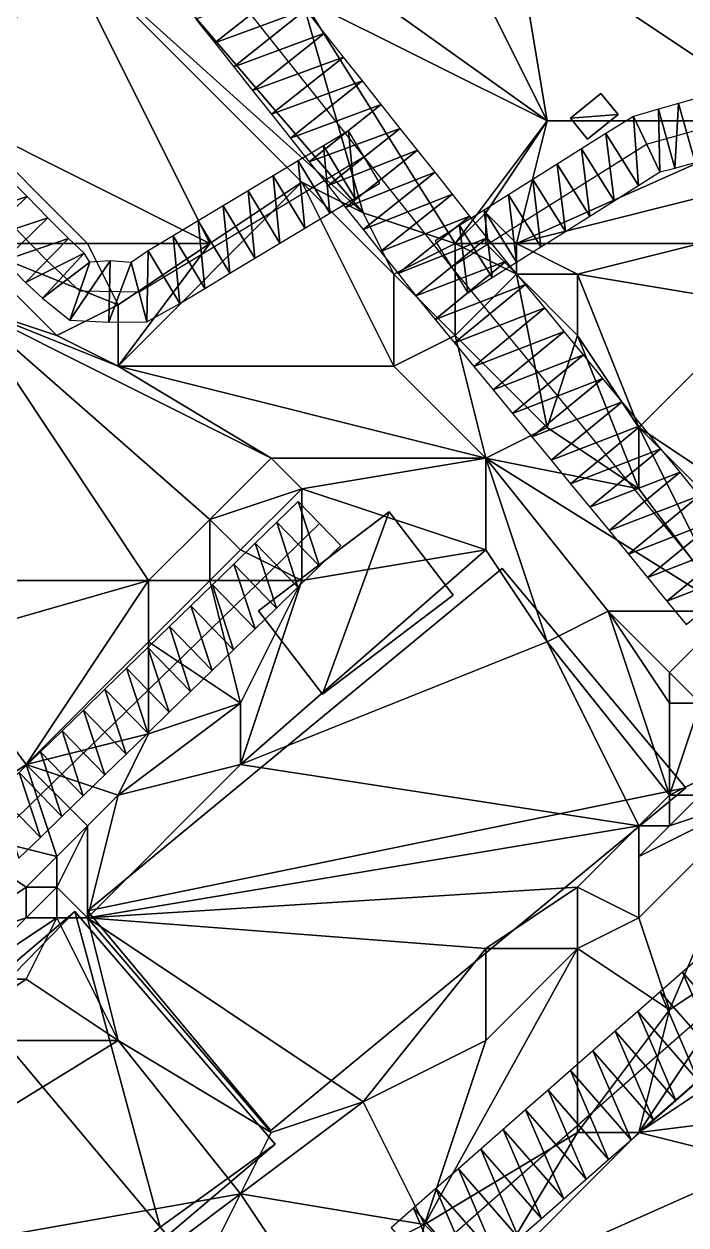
# Model space of a CAD drawing. Header units: metres. Extents: x -1103 to 901, y -902 to 905.
# Drawn here: x -240.1 to -196.9, y 412 to 490.3 of the extents above; entities that cross this region are included whole.
import ezdxf

# ---------------------------------------------------------------- set-up
doc = ezdxf.new("R2010")
doc.units = ezdxf.units.M
for name, color, linetype in [('OSM_BUILDING_FOOTPRINTS', 7, 'CONTINUOUS'), ('OSM_BUILDING_ROOFS', 1, 'CONTINUOUS'), ('OSM_BUILDING_WALLS', 8, 'CONTINUOUS'), ('OSM_ROAD_AXES', 2, 'CONTINUOUS'), ('OSM_ROAD_SURFACE', 9, 'CONTINUOUS'), ('OSM_TERRAIN', 3, 'CONTINUOUS')]:
    doc.layers.add(name, color=color, linetype=linetype)

msp = doc.modelspace()

# ---------------------------------------------------------------- linework, layer by layer
at = {"layer": 'OSM_BUILDING_FOOTPRINTS'}
for points in [[(-203.357, 482.802, 10.485), (-204.474, 484.173, 10.485), (-202.495, 485.777, 10.485), (-201.367, 484.406, 10.485), (-203.357, 482.802, 10.485)], [(-224.824, 452.036, 8), (-216.301, 458.494, 8), (-212.134, 453.053, 8), (-220.656, 446.595, 8), (-224.824, 452.036, 8)], [(-235.999, 432.461, 8.833), (-224.027, 418.14, 8.833), (-196.946, 440.479, 8.833), (-208.917, 454.801, 8.833), (-235.999, 432.461, 8.833)], [(-231.257, 411.825, 7.962), (-257.454, 389.563, 7.962), (-269.492, 403.531, 7.962), (-243.128, 425.948, 7.962), (-243.681, 426.589, 7.962), (-236.817, 432.417, 7.962), (-223.751, 417.233, 7.962), (-230.77, 411.272, 7.962), (-231.257, 411.825, 7.962)]]:
    msp.add_polyline3d(points, close=True, dxfattribs=at)
at = {"layer": 'OSM_BUILDING_ROOFS'}
for points in [[(-204.474, 484.173, 20.485), (-201.367, 484.406, 20.485), (-202.495, 485.777, 20.485)], [(-204.474, 484.173, 20.485), (-203.357, 482.802, 20.485), (-201.367, 484.406, 20.485)], [(-216.301, 458.494, 18), (-224.824, 452.036, 18), (-220.656, 446.595, 18)], [(-216.301, 458.494, 18), (-220.656, 446.595, 18), (-212.134, 453.053, 18)], [(-196.946, 440.479, 18.833), (-208.917, 454.801, 18.833), (-235.999, 432.461, 18.833)], [(-196.946, 440.479, 18.833), (-235.999, 432.461, 18.833), (-224.027, 418.14, 18.833)], [(-236.817, 432.417, 22.762), (-243.681, 426.589, 22.762), (-243.128, 425.948, 22.762)], [(-243.128, 425.948, 22.762), (-231.257, 411.825, 22.762), (-236.817, 432.417, 22.762)], [(-231.257, 411.825, 22.762), (-223.751, 417.233, 22.762), (-236.817, 432.417, 22.762)], [(-243.128, 425.948, 22.762), (-257.454, 389.563, 22.762), (-231.257, 411.825, 22.762)], [(-231.257, 411.825, 22.762), (-230.77, 411.272, 22.762), (-223.751, 417.233, 22.762)]]:
    msp.add_3dface(points, dxfattribs=at)
at = {"layer": 'OSM_BUILDING_WALLS'}
for points in [[(-202.495, 485.777, 10.485), (-204.474, 484.173, 10.485), (-204.474, 484.173, 20.485)], [(-202.495, 485.777, 10.485), (-204.474, 484.173, 20.485), (-202.495, 485.777, 20.485)], [(-201.367, 484.406, 10.485), (-202.495, 485.777, 10.485), (-202.495, 485.777, 20.485)], [(-201.367, 484.406, 10.485), (-202.495, 485.777, 20.485), (-201.367, 484.406, 20.485)], [(-203.357, 482.802, 10.485), (-201.367, 484.406, 10.485), (-201.367, 484.406, 20.485)], [(-203.357, 482.802, 10.485), (-201.367, 484.406, 20.485), (-203.357, 482.802, 20.485)], [(-204.474, 484.173, 10.485), (-203.357, 482.802, 10.485), (-203.357, 482.802, 20.485)], [(-204.474, 484.173, 10.485), (-203.357, 482.802, 20.485), (-204.474, 484.173, 20.485)], [(-216.301, 458.494, 8), (-224.824, 452.036, 8), (-224.824, 452.036, 18)], [(-216.301, 458.494, 8), (-224.824, 452.036, 18), (-216.301, 458.494, 18)], [(-212.134, 453.053, 8), (-216.301, 458.494, 8), (-216.301, 458.494, 18)], [(-212.134, 453.053, 8), (-216.301, 458.494, 18), (-212.134, 453.053, 18)], [(-208.917, 454.801, 8.833), (-235.999, 432.461, 8.833), (-235.999, 432.461, 18.833)], [(-208.917, 454.801, 8.833), (-235.999, 432.461, 18.833), (-208.917, 454.801, 18.833)], [(-196.946, 440.479, 8.833), (-208.917, 454.801, 8.833), (-208.917, 454.801, 18.833)], [(-196.946, 440.479, 8.833), (-208.917, 454.801, 18.833), (-196.946, 440.479, 18.833)], [(-220.656, 446.595, 8), (-212.134, 453.053, 8), (-212.134, 453.053, 18)], [(-220.656, 446.595, 8), (-212.134, 453.053, 18), (-220.656, 446.595, 18)], [(-224.824, 452.036, 8), (-220.656, 446.595, 8), (-220.656, 446.595, 18)], [(-224.824, 452.036, 8), (-220.656, 446.595, 18), (-224.824, 452.036, 18)], [(-224.027, 418.14, 8.833), (-196.946, 440.479, 8.833), (-196.946, 440.479, 18.833)], [(-224.027, 418.14, 8.833), (-196.946, 440.479, 18.833), (-224.027, 418.14, 18.833)], [(-236.817, 432.417, 7.962), (-243.681, 426.589, 7.962), (-243.681, 426.589, 22.762)], [(-236.817, 432.417, 7.962), (-243.681, 426.589, 22.762), (-236.817, 432.417, 22.762)], [(-223.751, 417.233, 7.962), (-236.817, 432.417, 7.962), (-236.817, 432.417, 22.762)], [(-223.751, 417.233, 7.962), (-236.817, 432.417, 22.762), (-223.751, 417.233, 22.762)], [(-235.999, 432.461, 8.833), (-224.027, 418.14, 8.833), (-224.027, 418.14, 18.833)], [(-235.999, 432.461, 8.833), (-224.027, 418.14, 18.833), (-235.999, 432.461, 18.833)], [(-230.77, 411.272, 7.962), (-223.751, 417.233, 7.962), (-223.751, 417.233, 22.762)], [(-230.77, 411.272, 7.962), (-223.751, 417.233, 22.762), (-230.77, 411.272, 22.762)]]:
    msp.add_3dface(points, dxfattribs=at)
at = {"layer": 'OSM_ROAD_AXES'}
for points in [[(338.128, 881.942, 14.359), (234.895, 793.04, 12.898), (204.718, 767.892, 16.831), (76.88, 658.585, 15.214), (-16.846, 578.441, 10.141), (-81.964, 522.77, 11.318), (-163.309, 453.629, 16.809), (-182.001, 437.737, 14.897), (-234.694, 391.565, 11.193), (-256.57, 375.209, 14.917), (-337.594, 302.816, 14.849)], [(-77.255, 318.222, 13.765), (-85.811, 327.988, 13.455), (-182.001, 437.737, 14.897), (-212.233, 474.475, 11.147), (-217.937, 481.641, 10.915), (-283.232, 563.809, 11.554), (-321.368, 609.272, 10.548), (-364.921, 661.205, 12.399), (-420.401, 724.705, 8.35), (-452.535, 763.666, 7.695)], [(-217.937, 481.641, 10.915), (-232.628, 472.827, 9.05), (-236.485, 472.893, 8.703), (-238.641, 474.884, 8.448), (-286.228, 523.631, 11.71)], [(-212.233, 474.475, 11.147), (-199.499, 482.47, 12.869), (-195.575, 483.576, 13.278), (-191.795, 484.085, 13.626), (-186.069, 479.905, 14.453), (-163.309, 453.629, 16.809)], [(-282.181, 405.676, 12.154), (-251.673, 427.794, 8.69), (-220.844, 457.731, 10.225)]]:
    msp.add_polyline3d(points, dxfattribs=at)
at = {"layer": 'OSM_ROAD_SURFACE'}
for points in [[(-222.98, 492.809, 10.68), (-228.91, 490.627, 10.592), (-227.678, 489.076, 10.625)], [(-221.748, 491.259, 10.732), (-222.98, 492.809, 10.68), (-227.678, 489.076, 10.625)], [(-221.748, 491.259, 10.732), (-227.678, 489.076, 10.625), (-226.446, 487.526, 10.659)], [(-220.516, 489.709, 10.788), (-221.748, 491.259, 10.732), (-226.446, 487.526, 10.659)], [(-220.516, 489.709, 10.788), (-226.446, 487.526, 10.659), (-225.214, 485.976, 10.692)], [(-219.284, 488.158, 10.869), (-220.516, 489.709, 10.788), (-225.214, 485.976, 10.692)], [(-219.284, 488.158, 10.869), (-225.214, 485.976, 10.692), (-223.982, 484.425, 10.725)], [(-218.052, 486.608, 10.95), (-219.284, 488.158, 10.869), (-223.982, 484.425, 10.725)], [(-218.052, 486.608, 10.95), (-223.982, 484.425, 10.725), (-222.75, 482.875, 10.759)], [(-216.82, 485.058, 11.031), (-218.052, 486.608, 10.95), (-222.75, 482.875, 10.759)], [(-216.82, 485.058, 11.031), (-222.75, 482.875, 10.759), (-221.518, 481.325, 10.792)], [(-215.589, 483.508, 11.112), (-216.82, 485.058, 11.031), (-221.518, 481.325, 10.792)], [(-197.649, 480.914, 12.96), (-197.426, 485.133, 13.237), (-198.734, 484.764, 13.117)], [(-197.649, 480.914, 12.96), (-196.341, 481.283, 13.096), (-197.426, 485.133, 13.237)], [(-196.341, 481.283, 13.096), (-195.958, 485.539, 13.371), (-197.426, 485.133, 13.237)], [(-200.028, 479.777, 12.678), (-200.353, 484.279, 12.968), (-202.155, 483.165, 12.749)], [(-198.646, 480.661, 12.858), (-198.734, 484.764, 13.117), (-200.353, 484.279, 12.968)], [(-200.028, 479.777, 12.678), (-198.646, 480.661, 12.858), (-200.353, 484.279, 12.968)], [(-198.646, 480.661, 12.858), (-197.649, 480.914, 12.96), (-198.734, 484.764, 13.117)], [(-215.589, 483.508, 11.112), (-221.518, 481.325, 10.792), (-220.285, 479.773, 10.797)], [(-214.449, 482.076, 11.188), (-215.589, 483.508, 11.112), (-220.285, 479.773, 10.797)], [(-218.966, 483.356, 10.917), (-220.598, 482.376, 10.903), (-218.54, 478.946, 10.999)], [(-218.966, 483.356, 10.917), (-218.54, 478.946, 10.999), (-216.908, 479.926, 11.013)], [(-201.619, 478.778, 12.484), (-202.155, 483.165, 12.749), (-203.746, 482.165, 12.543)], [(-201.619, 478.778, 12.484), (-200.028, 479.777, 12.678), (-202.155, 483.165, 12.749)], [(-220.598, 482.376, 10.903), (-222.231, 481.397, 10.629), (-220.173, 477.967, 10.57)], [(-220.598, 482.376, 10.903), (-220.173, 477.967, 10.57), (-218.54, 478.946, 10.999)], [(-214.449, 482.076, 11.188), (-220.285, 479.773, 10.797), (-219.144, 478.339, 10.82)], [(-213.308, 480.643, 11.263), (-214.449, 482.076, 11.188), (-219.144, 478.339, 10.82)], [(-203.211, 477.778, 12.337), (-203.746, 482.165, 12.543), (-205.338, 481.166, 12.337)], [(-203.211, 477.778, 12.337), (-201.619, 478.778, 12.484), (-203.746, 482.165, 12.543)], [(-222.231, 481.397, 10.629), (-223.863, 480.418, 10.216), (-221.805, 476.988, 10.251)], [(-222.231, 481.397, 10.629), (-221.805, 476.988, 10.251), (-220.173, 477.967, 10.57)], [(-204.803, 476.779, 12.186), (-205.338, 481.166, 12.337), (-206.93, 480.166, 12.131)], [(-204.803, 476.779, 12.186), (-203.211, 477.778, 12.337), (-205.338, 481.166, 12.337)], [(-239.929, 479.066, 8.348), (-241.289, 480.459, 8.279), (-244.151, 477.665, 8.132)], [(-223.863, 480.418, 10.216), (-225.495, 479.438, 10.008), (-223.437, 476.008, 10.033)], [(-223.863, 480.418, 10.216), (-223.437, 476.008, 10.033), (-221.805, 476.988, 10.251)], [(-213.308, 480.643, 11.263), (-219.144, 478.339, 10.82), (-218.003, 476.906, 10.928)], [(-212.168, 479.209, 11.338), (-213.308, 480.643, 11.263), (-218.003, 476.906, 10.928)], [(-206.395, 475.779, 11.919), (-206.93, 480.166, 12.131), (-208.522, 479.167, 11.936)], [(-206.395, 475.779, 11.919), (-204.803, 476.779, 12.186), (-206.93, 480.166, 12.131)], [(-239.929, 479.066, 8.348), (-244.151, 477.665, 8.132), (-242.791, 476.272, 8.195)], [(-238.569, 477.674, 8.417), (-239.929, 479.066, 8.348), (-242.791, 476.272, 8.195)], [(-225.495, 479.438, 10.008), (-227.127, 478.459, 9.801), (-225.07, 475.029, 9.815)], [(-225.495, 479.438, 10.008), (-225.07, 475.029, 9.815), (-223.437, 476.008, 10.033)], [(-212.168, 479.209, 11.338), (-218.003, 476.906, 10.928), (-216.862, 475.473, 11.037)], [(-211.027, 477.776, 11.414), (-212.168, 479.209, 11.338), (-216.862, 475.473, 11.037)], [(-207.986, 474.78, 11.454), (-208.522, 479.167, 11.936), (-210.113, 478.167, 11.652)], [(-207.986, 474.78, 11.454), (-206.395, 475.779, 11.919), (-208.522, 479.167, 11.936)], [(-227.127, 478.459, 9.801), (-228.76, 477.48, 9.593), (-226.702, 474.05, 9.597)], [(-227.127, 478.459, 9.801), (-226.702, 474.05, 9.597), (-225.07, 475.029, 9.815)], [(-209.578, 473.78, 11.252), (-210.113, 478.167, 11.652), (-211.705, 477.168, 11.282)], [(-209.578, 473.78, 11.252), (-207.986, 474.78, 11.454), (-210.113, 478.167, 11.652)], [(-238.569, 477.674, 8.417), (-242.791, 476.272, 8.195), (-241.432, 474.879, 8.341)], [(-237.241, 476.312, 8.484), (-238.569, 477.674, 8.417), (-241.432, 474.879, 8.341)], [(-228.76, 477.48, 9.593), (-230.392, 476.5, 9.323), (-228.334, 473.07, 9.38)], [(-228.76, 477.48, 9.593), (-228.334, 473.07, 9.38), (-226.702, 474.05, 9.597)], [(-211.027, 477.776, 11.414), (-216.862, 475.473, 11.037), (-215.721, 474.04, 11.093)], [(-209.902, 476.363, 11.307), (-211.027, 477.776, 11.414), (-215.721, 474.04, 11.093)], [(-211.17, 472.781, 11.252), (-211.705, 477.168, 11.282), (-213.297, 476.168, 11.141)], [(-211.17, 472.781, 11.252), (-209.578, 473.78, 11.252), (-211.705, 477.168, 11.282)], [(-230.392, 476.5, 9.323), (-232.024, 475.521, 9.087), (-229.966, 472.091, 9.163)], [(-230.392, 476.5, 9.323), (-229.966, 472.091, 9.163), (-228.334, 473.07, 9.38)], [(-209.902, 476.363, 11.307), (-215.721, 474.04, 11.093), (-214.565, 472.586, 11.162)], [(-208.657, 474.85, 11.284), (-209.902, 476.363, 11.307), (-214.565, 472.586, 11.162)], [(-237.241, 476.312, 8.484), (-241.432, 474.879, 8.341), (-240.041, 473.455, 8.416)], [(-236.206, 475.358, 8.587), (-237.241, 476.312, 8.484), (-240.041, 473.455, 8.416)], [(-236.206, 475.358, 8.587), (-240.041, 473.455, 8.416), (-238.92, 472.419, 8.482)], [(-235.838, 474.785, 8.651), (-236.206, 475.358, 8.587), (-238.92, 472.419, 8.482)], [(-234.522, 474.86, 8.786), (-235.838, 474.785, 8.651), (-237.133, 471.001, 8.598)], [(-234.522, 474.86, 8.786), (-237.133, 471.001, 8.598), (-234.591, 470.86, 8.801)], [(-233.141, 474.76, 8.97), (-234.522, 474.86, 8.786), (-234.591, 470.86, 8.801)], [(-232.024, 475.521, 9.087), (-233.141, 474.76, 8.97), (-232.114, 470.894, 8.913)], [(-232.024, 475.521, 9.087), (-232.114, 470.894, 8.913), (-229.966, 472.091, 9.163)], [(-208.657, 474.85, 11.284), (-214.565, 472.586, 11.162), (-213.29, 471.038, 11.203)], [(-207.397, 473.319, 11.325), (-208.657, 474.85, 11.284), (-213.29, 471.038, 11.203)], [(-235.838, 474.785, 8.651), (-238.92, 472.419, 8.482), (-237.133, 471.001, 8.598)], [(-233.141, 474.76, 8.97), (-234.591, 470.86, 8.801), (-232.114, 470.894, 8.913)], [(-207.397, 473.319, 11.325), (-213.29, 471.038, 11.203), (-212.03, 469.507, 11.255)], [(-206.138, 471.789, 11.45), (-207.397, 473.319, 11.325), (-212.03, 469.507, 11.255)], [(-206.138, 471.789, 11.45), (-212.03, 469.507, 11.255), (-210.771, 467.976, 11.366)], [(-204.878, 470.258, 11.575), (-206.138, 471.789, 11.45), (-210.771, 467.976, 11.366)], [(-204.878, 470.258, 11.575), (-210.771, 467.976, 11.366), (-209.511, 466.445, 11.479)], [(-203.618, 468.727, 11.747), (-204.878, 470.258, 11.575), (-209.511, 466.445, 11.479)], [(-203.618, 468.727, 11.747), (-209.511, 466.445, 11.479), (-208.251, 464.915, 11.591)], [(-202.359, 467.196, 11.881), (-203.618, 468.727, 11.747), (-208.251, 464.915, 11.591)], [(-202.359, 467.196, 11.881), (-208.251, 464.915, 11.591), (-206.992, 463.384, 11.704)], [(-201.099, 465.666, 11.996), (-202.359, 467.196, 11.881), (-206.992, 463.384, 11.704)], [(-201.099, 465.666, 11.996), (-206.992, 463.384, 11.704), (-205.732, 461.853, 11.818)], [(-199.839, 464.135, 12.172), (-201.099, 465.666, 11.996), (-205.732, 461.853, 11.818)], [(-199.839, 464.135, 12.172), (-205.732, 461.853, 11.818), (-204.472, 460.322, 11.97)], [(-198.58, 462.604, 12.366), (-199.839, 464.135, 12.172), (-204.472, 460.322, 11.97)], [(-198.58, 462.604, 12.366), (-204.472, 460.322, 11.97), (-203.213, 458.792, 12.168)], [(-197.32, 461.073, 12.59), (-198.58, 462.604, 12.366), (-203.213, 458.792, 12.168)], [(-197.32, 461.073, 12.59), (-203.213, 458.792, 12.168), (-201.953, 457.261, 12.366)], [(-196.06, 459.543, 12.817), (-197.32, 461.073, 12.59), (-201.953, 457.261, 12.366)], [(-220.852, 454.936, 10.27), (-222.237, 459.166, 10.183), (-223.639, 457.805, 10.146)], [(-220.852, 454.936, 10.27), (-219.451, 456.296, 10.379), (-222.237, 459.166, 10.183)], [(-196.06, 459.543, 12.817), (-201.953, 457.261, 12.366), (-200.693, 455.73, 12.568)], [(-194.801, 458.012, 13.045), (-196.06, 459.543, 12.817), (-200.693, 455.73, 12.568)], [(-222.253, 453.575, 10.175), (-223.639, 457.805, 10.146), (-225.04, 456.445, 10.11)], [(-222.253, 453.575, 10.175), (-220.852, 454.936, 10.27), (-223.639, 457.805, 10.146)], [(-194.801, 458.012, 13.045), (-200.693, 455.73, 12.568), (-199.434, 454.199, 12.773)], [(-193.541, 456.481, 13.272), (-194.801, 458.012, 13.045), (-199.434, 454.199, 12.773)], [(-223.655, 452.214, 10.135), (-225.04, 456.445, 10.11), (-226.441, 455.084, 10.047)], [(-223.655, 452.214, 10.135), (-222.253, 453.575, 10.175), (-225.04, 456.445, 10.11)], [(-193.541, 456.481, 13.272), (-199.434, 454.199, 12.773), (-198.174, 452.669, 12.977)], [(-192.281, 454.95, 13.488), (-193.541, 456.481, 13.272), (-198.174, 452.669, 12.977)], [(-225.056, 450.853, 10.095), (-226.441, 455.084, 10.047), (-227.843, 453.723, 9.971)], [(-225.056, 450.853, 10.095), (-223.655, 452.214, 10.135), (-226.441, 455.084, 10.047)], [(-192.281, 454.95, 13.488), (-198.174, 452.669, 12.977), (-196.914, 451.138, 13.209)], [(-226.457, 449.493, 10.055), (-227.843, 453.723, 9.971), (-229.244, 452.362, 9.854)], [(-226.457, 449.493, 10.055), (-225.056, 450.853, 10.095), (-227.843, 453.723, 9.971)], [(-227.859, 448.132, 9.953), (-229.244, 452.362, 9.854), (-230.645, 451.001, 9.732)], [(-227.859, 448.132, 9.953), (-226.457, 449.493, 10.055), (-229.244, 452.362, 9.854)], [(-229.26, 446.771, 9.78), (-230.645, 451.001, 9.732), (-232.047, 449.641, 9.6)], [(-229.26, 446.771, 9.78), (-227.859, 448.132, 9.953), (-230.645, 451.001, 9.732)], [(-230.661, 445.41, 9.575), (-232.047, 449.641, 9.6), (-233.448, 448.28, 9.501)], [(-230.661, 445.41, 9.575), (-229.26, 446.771, 9.78), (-232.047, 449.641, 9.6)], [(-232.063, 444.05, 9.374), (-233.448, 448.28, 9.501), (-234.849, 446.919, 9.402)], [(-232.063, 444.05, 9.374), (-230.661, 445.41, 9.575), (-233.448, 448.28, 9.501)], [(-233.464, 442.689, 9.32), (-234.849, 446.919, 9.402), (-236.251, 445.558, 9.304)], [(-233.464, 442.689, 9.32), (-232.063, 444.05, 9.374), (-234.849, 446.919, 9.402)], [(-234.865, 441.328, 9.269), (-236.251, 445.558, 9.304), (-237.652, 444.198, 9.205)], [(-234.865, 441.328, 9.269), (-233.464, 442.689, 9.32), (-236.251, 445.558, 9.304)], [(-236.267, 439.967, 9.203), (-237.652, 444.198, 9.205), (-239.053, 442.837, 9.106)], [(-236.267, 439.967, 9.203), (-234.865, 441.328, 9.269), (-237.652, 444.198, 9.205)], [(-237.668, 438.606, 9.131), (-239.053, 442.837, 9.106), (-240.455, 441.476, 9.014)], [(-237.668, 438.606, 9.131), (-236.267, 439.967, 9.203), (-239.053, 442.837, 9.106)], [(-239.069, 437.246, 9.067), (-240.455, 441.476, 9.014), (-241.856, 440.115, 8.927)], [(-239.069, 437.246, 9.067), (-237.668, 438.606, 9.131), (-240.455, 441.476, 9.014)], [(-240.471, 435.885, 9.015), (-239.069, 437.246, 9.067), (-241.856, 440.115, 8.927)], [(-195.688, 429.733, 13.571), (-197.151, 428.45, 13.416), (-193.197, 423.937, 13.374)], [(-197.151, 428.45, 13.416), (-198.615, 427.168, 13.252), (-194.661, 422.655, 13.212)], [(-197.151, 428.45, 13.416), (-194.661, 422.655, 13.212), (-193.197, 423.937, 13.374)], [(-198.615, 427.168, 13.252), (-200.079, 425.885, 13.047), (-196.125, 421.372, 13.049)], [(-198.615, 427.168, 13.252), (-196.125, 421.372, 13.049), (-194.661, 422.655, 13.212)], [(-200.079, 425.885, 13.047), (-201.543, 424.603, 12.836), (-197.588, 420.09, 12.887)], [(-200.079, 425.885, 13.047), (-197.588, 420.09, 12.887), (-196.125, 421.372, 13.049)], [(-201.543, 424.603, 12.836), (-203.006, 423.32, 12.626), (-199.052, 418.807, 12.724)], [(-201.543, 424.603, 12.836), (-199.052, 418.807, 12.724), (-197.588, 420.09, 12.887)], [(-203.006, 423.32, 12.626), (-204.47, 422.037, 12.446), (-200.516, 417.525, 12.572)], [(-203.006, 423.32, 12.626), (-200.516, 417.525, 12.572), (-199.052, 418.807, 12.724)], [(-204.47, 422.037, 12.446), (-205.934, 420.755, 12.33), (-201.979, 416.242, 12.45)], [(-204.47, 422.037, 12.446), (-201.979, 416.242, 12.45), (-200.516, 417.525, 12.572)], [(-205.934, 420.755, 12.33), (-207.397, 419.472, 12.215), (-203.443, 414.96, 12.327)], [(-205.934, 420.755, 12.33), (-203.443, 414.96, 12.327), (-201.979, 416.242, 12.45)], [(-207.397, 419.472, 12.215), (-208.861, 418.19, 12.099), (-204.907, 413.677, 12.204)], [(-207.397, 419.472, 12.215), (-204.907, 413.677, 12.204), (-203.443, 414.96, 12.327)], [(-208.861, 418.19, 12.099), (-210.325, 416.907, 11.983), (-206.371, 412.395, 12.082)], [(-208.861, 418.19, 12.099), (-206.371, 412.395, 12.082), (-204.907, 413.677, 12.204)], [(-210.325, 416.907, 11.983), (-211.788, 415.625, 11.868), (-207.834, 411.112, 11.959)], [(-210.325, 416.907, 11.983), (-207.834, 411.112, 11.959), (-206.371, 412.395, 12.082)], [(-211.788, 415.625, 11.868), (-213.252, 414.342, 11.748), (-209.298, 409.83, 11.823)], [(-211.788, 415.625, 11.868), (-209.298, 409.83, 11.823), (-207.834, 411.112, 11.959)], [(-213.252, 414.342, 11.748), (-214.716, 413.06, 11.608), (-210.762, 408.547, 11.675)], [(-213.252, 414.342, 11.748), (-210.762, 408.547, 11.675), (-209.298, 409.83, 11.823)], [(-214.716, 413.06, 11.608), (-216.18, 411.777, 11.466), (-212.225, 407.264, 11.517)], [(-214.716, 413.06, 11.608), (-212.225, 407.264, 11.517), (-210.762, 408.547, 11.675)]]:
    msp.add_3dface(points, dxfattribs=at)
at = {"layer": 'OSM_TERRAIN'}
for points in [[(-244, 484, 8.094), (-238, 496, 9.538), (-248, 514, 9.823)], [(-206, 484, 12.439), (-216, 504, 12.296), (-220, 494, 11.324)], [(-206, 484, 12.439), (-208, 496, 12.621), (-216, 504, 12.296)], [(-190, 484, 13.773), (-190, 502, 14.034), (-208, 496, 12.621)], [(-244, 484, 8.094), (-228, 476, 9.546), (-238, 496, 9.538)], [(-228, 476, 9.546), (-222, 480, 10.328), (-238, 496, 9.538)], [(-238, 496, 9.538), (-222, 480, 10.328), (-218, 478, 10.975)], [(-238, 496, 9.538), (-218, 478, 10.975), (-230, 492, 10.512)], [(-208, 496, 12.621), (-206, 484, 12.439), (-190, 484, 13.773)], [(-222, 492, 10.665), (-206, 484, 12.439), (-220, 494, 11.324)], [(-218, 478, 10.975), (-222, 492, 10.665), (-230, 492, 10.512)], [(-218, 478, 10.975), (-212, 476, 11.122), (-222, 492, 10.665)], [(-212, 476, 11.122), (-206, 484, 12.439), (-222, 492, 10.665)], [(-244, 476, 8.081), (-236, 476, 8.498), (-244, 484, 8.094)], [(-236, 476, 8.498), (-228, 476, 9.546), (-244, 484, 8.094)], [(-210, 478, 11.687), (-206, 484, 12.439), (-212, 476, 11.122)], [(-208, 476, 11.687), (-206, 484, 12.439), (-210, 478, 11.687)], [(-208, 476, 11.687), (-192, 480, 13.942), (-190, 484, 13.773)], [(-208, 476, 11.687), (-190, 484, 13.773), (-206, 484, 12.439)], [(-228, 476, 9.546), (-234, 468, 8.491), (-222, 480, 10.328)], [(-234, 468, 8.491), (-216, 468, 10.368), (-222, 480, 10.328)], [(-216, 468, 10.368), (-216, 474, 11.034), (-222, 480, 10.328)], [(-222, 480, 10.328), (-216, 474, 11.034), (-218, 478, 10.975)], [(-208, 476, 11.687), (-196, 476, 13.15), (-192, 480, 13.942)], [(-216, 474, 11.034), (-212, 476, 11.122), (-218, 478, 10.975)], [(-212, 476, 11.122), (-210, 476, 11.129), (-210, 478, 11.687)], [(-210, 476, 11.129), (-208, 476, 11.687), (-210, 478, 11.687)], [(-244, 472, 7.604), (-238, 470, 8.412), (-244, 476, 8.081)], [(-238, 470, 8.412), (-234, 472, 8.915), (-244, 476, 8.081)], [(-244, 476, 8.081), (-234, 472, 8.915), (-236, 476, 8.498)], [(-234, 472, 8.915), (-228, 476, 9.546), (-236, 476, 8.498)], [(-234, 468, 8.491), (-228, 476, 9.546), (-234, 472, 8.915)], [(-216, 474, 11.034), (-212, 470, 11.251), (-212, 476, 11.122)], [(-212, 470, 11.251), (-208, 474, 11.219), (-212, 476, 11.122)], [(-208, 474, 11.219), (-210, 476, 11.129), (-212, 476, 11.122)], [(-208, 474, 11.219), (-208, 476, 11.687), (-210, 476, 11.129)], [(-208, 474, 11.219), (-204, 474, 12.052), (-208, 476, 11.687)], [(-204, 474, 12.052), (-196, 476, 13.15), (-208, 476, 11.687)], [(-204, 474, 12.052), (-192, 472, 13.734), (-196, 476, 13.15)], [(-216, 468, 10.368), (-212, 470, 11.251), (-216, 474, 11.034)], [(-212, 470, 11.251), (-206, 464, 11.896), (-208, 474, 11.219)], [(-206, 464, 11.896), (-204, 470, 11.561), (-208, 474, 11.219)], [(-204, 470, 11.561), (-204, 474, 12.052), (-208, 474, 11.219)], [(-200, 464, 12.089), (-192, 472, 13.734), (-204, 474, 12.052)], [(-200, 464, 12.089), (-204, 474, 12.052), (-204, 470, 11.561)], [(-242, 454, 7.678), (-232, 454, 9.064), (-244, 472, 7.604)], [(-232, 454, 9.064), (-228, 458, 9.273), (-244, 472, 7.604)], [(-228, 458, 9.273), (-224, 462, 9.48), (-244, 472, 7.604)], [(-244, 472, 7.604), (-224, 462, 9.48), (-234, 468, 8.491)], [(-244, 472, 7.604), (-234, 468, 8.491), (-238, 470, 8.412)], [(-238, 470, 8.412), (-234, 468, 8.491), (-234, 472, 8.915)], [(-200, 464, 12.089), (-188, 456, 14.113), (-192, 472, 13.734)], [(-210, 462, 10.959), (-212, 470, 11.251), (-216, 468, 10.368)], [(-210, 462, 10.959), (-206, 464, 11.896), (-212, 470, 11.251)], [(-200, 460, 12.716), (-204, 470, 11.561), (-206, 464, 11.896)], [(-200, 460, 12.716), (-200, 464, 12.089), (-204, 470, 11.561)], [(-224, 462, 9.48), (-210, 462, 10.959), (-234, 468, 8.491)], [(-210, 462, 10.959), (-216, 468, 10.368), (-234, 468, 8.491)], [(-210, 462, 10.959), (-200, 460, 12.716), (-206, 464, 11.896)], [(-194, 452, 13.646), (-200, 464, 12.089), (-200, 460, 12.716)], [(-194, 452, 13.646), (-192, 456, 13.361), (-200, 464, 12.089)], [(-192, 456, 13.361), (-188, 456, 14.113), (-200, 464, 12.089)], [(-228, 458, 9.273), (-222, 460, 10.14), (-224, 462, 9.48)], [(-222, 460, 10.14), (-210, 462, 10.959), (-224, 462, 9.48)], [(-222, 460, 10.14), (-210, 456, 11.054), (-210, 462, 10.959)], [(-206, 450, 10.975), (-202, 452, 12.257), (-210, 462, 10.959)], [(-202, 452, 12.257), (-194, 452, 13.646), (-210, 462, 10.959)], [(-210, 456, 11.054), (-206, 450, 10.975), (-210, 462, 10.959)], [(-210, 462, 10.959), (-194, 452, 13.646), (-200, 460, 12.716)], [(-226, 456, 10.036), (-222, 460, 10.14), (-228, 458, 9.273)], [(-226, 456, 10.036), (-222, 454, 10.13), (-222, 460, 10.14)], [(-222, 454, 10.13), (-210, 456, 11.054), (-222, 460, 10.14)], [(-228, 454, 9.913), (-228, 458, 9.273), (-232, 454, 9.064)], [(-228, 454, 9.913), (-226, 456, 10.036), (-228, 458, 9.273)], [(-228, 454, 9.913), (-222, 454, 10.13), (-226, 456, 10.036)], [(-222, 454, 10.13), (-226, 442, 10.768), (-210, 456, 11.054)], [(-226, 442, 10.768), (-206, 450, 10.975), (-210, 456, 11.054)], [(-240, 442, 8.993), (-232, 454, 9.064), (-246, 450, 7.695)], [(-246, 450, 7.695), (-232, 454, 9.064), (-242, 454, 7.678)], [(-240, 442, 8.993), (-232, 450, 9.566), (-232, 454, 9.064)], [(-232, 450, 9.566), (-226, 446, 10.05), (-228, 454, 9.913)], [(-232, 450, 9.566), (-228, 454, 9.913), (-232, 454, 9.064)], [(-226, 446, 10.05), (-222, 454, 10.13), (-228, 454, 9.913)], [(-226, 446, 10.05), (-226, 442, 10.768), (-222, 454, 10.13)], [(-198, 440, 10.975), (-202, 452, 12.257), (-206, 450, 10.975)], [(-198, 440, 10.975), (-198, 446, 12.392), (-202, 452, 12.257)], [(-198, 446, 12.392), (-198, 448, 13.042), (-202, 452, 12.257)], [(-202, 452, 12.257), (-198, 448, 13.042), (-194, 452, 13.646)], [(-198, 448, 13.042), (-196, 446, 13.33), (-194, 452, 13.646)], [(-246, 438, 8.63), (-240, 442, 8.993), (-246, 450, 7.695)], [(-240, 442, 8.993), (-232, 444, 9.324), (-232, 450, 9.566)], [(-232, 444, 9.324), (-226, 446, 10.05), (-232, 450, 9.566)], [(-200, 438, 10.975), (-206, 450, 10.975), (-226, 442, 10.768)], [(-200, 438, 10.975), (-198, 440, 10.975), (-206, 450, 10.975)], [(-198, 446, 12.392), (-196, 446, 13.33), (-198, 448, 13.042)], [(-234, 440, 9.265), (-226, 446, 10.05), (-232, 444, 9.324)], [(-234, 440, 9.265), (-226, 442, 10.768), (-226, 446, 10.05)], [(-198, 440, 10.975), (-194, 442, 13.069), (-196, 446, 13.33)], [(-198, 440, 10.975), (-196, 446, 13.33), (-198, 446, 12.392)], [(-234, 440, 9.265), (-232, 444, 9.324), (-240, 442, 8.993)], [(-246, 438, 8.63), (-238, 436, 9.07), (-240, 442, 8.993)], [(-238, 436, 9.07), (-236, 438, 9.144), (-240, 442, 8.993)], [(-236, 438, 9.144), (-234, 440, 9.265), (-240, 442, 8.993)], [(-236, 432, 10.908), (-200, 438, 10.975), (-226, 442, 10.768)], [(-236, 432, 10.908), (-226, 442, 10.768), (-234, 440, 9.265)], [(-196, 440, 11.589), (-194, 442, 13.069), (-198, 440, 10.975)], [(-236, 438, 9.144), (-236, 432, 10.908), (-234, 440, 9.265)], [(-198, 426, 13.326), (-192, 440, 13.712), (-200, 432, 12.869)], [(-200, 432, 12.869), (-192, 440, 13.712), (-200, 436, 11.691)], [(-200, 436, 11.691), (-192, 440, 13.712), (-198, 438, 11.628)], [(-198, 438, 11.628), (-198, 440, 10.975), (-200, 438, 10.975)], [(-198, 426, 13.326), (-192, 430, 13.986), (-192, 440, 13.712)], [(-198, 438, 11.628), (-196, 440, 11.589), (-198, 440, 10.975)], [(-198, 438, 11.628), (-192, 440, 13.712), (-196, 440, 11.589)], [(-246, 438, 8.63), (-246, 430, 8.713), (-240, 434, 9.066)], [(-240, 434, 9.066), (-238, 436, 9.07), (-246, 438, 8.63)], [(-238, 434, 10.16), (-236, 438, 9.144), (-238, 436, 9.07)], [(-238, 434, 10.16), (-236, 432, 10.908), (-236, 438, 9.144)], [(-236, 432, 10.908), (-204, 434, 11.163), (-200, 438, 10.975)], [(-204, 434, 11.163), (-200, 432, 12.869), (-200, 438, 10.975)], [(-200, 432, 12.869), (-200, 436, 11.691), (-200, 438, 10.975)], [(-200, 436, 11.691), (-198, 438, 11.628), (-200, 438, 10.975)], [(-240, 434, 9.066), (-238, 434, 10.16), (-238, 436, 9.07)], [(-246, 430, 8.713), (-240, 432, 9.704), (-240, 434, 9.066)], [(-240, 432, 9.704), (-238, 432, 10.494), (-238, 434, 10.16)], [(-240, 432, 9.704), (-238, 434, 10.16), (-240, 434, 9.066)], [(-238, 432, 10.494), (-236, 432, 10.908), (-238, 434, 10.16)], [(-210, 430, 10.975), (-204, 434, 11.163), (-236, 432, 10.908)], [(-204, 430, 12.298), (-204, 434, 11.163), (-210, 430, 10.975)], [(-204, 430, 12.298), (-200, 432, 12.869), (-204, 434, 11.163)], [(-244, 428, 9.792), (-240, 432, 9.704), (-246, 430, 8.713)], [(-240, 428, 10.134), (-238, 432, 10.494), (-244, 428, 9.792)], [(-244, 428, 9.792), (-238, 432, 10.494), (-240, 432, 9.704)], [(-234, 424, 10.157), (-238, 432, 10.494), (-240, 428, 10.134)], [(-238, 432, 10.494), (-234, 424, 10.157), (-236, 432, 10.908)], [(-234, 424, 10.157), (-224, 418, 10.946), (-236, 432, 10.908)], [(-224, 418, 10.946), (-218, 420, 10.976), (-236, 432, 10.908)], [(-218, 420, 10.976), (-210, 430, 10.975), (-236, 432, 10.908)], [(-198, 426, 13.326), (-200, 432, 12.869), (-204, 430, 12.298)], [(-200, 418, 12.567), (-184, 432, 14.344), (-192, 430, 13.986)], [(-200, 418, 12.567), (-182, 430, 14.882), (-184, 432, 14.344)], [(-210, 424, 11.818), (-210, 430, 10.975), (-218, 420, 10.976)], [(-214, 412, 11.673), (-204, 430, 12.298), (-210, 424, 11.818)], [(-214, 412, 11.673), (-204, 418, 12.512), (-204, 430, 12.298)], [(-210, 424, 11.818), (-204, 430, 12.298), (-210, 430, 10.975)], [(-204, 418, 12.512), (-198, 426, 13.326), (-204, 430, 12.298)], [(-200, 418, 12.567), (-184, 420, 14.176), (-182, 430, 14.882)], [(-200, 418, 12.567), (-192, 430, 13.986), (-198, 426, 13.326)], [(-246, 424, 10.043), (-234, 424, 10.157), (-240, 428, 10.134)], [(-246, 424, 10.043), (-240, 428, 10.134), (-244, 428, 9.792)], [(-204, 418, 12.512), (-200, 418, 12.567), (-198, 426, 13.326)], [(-260, 408, 10.134), (-234, 424, 10.157), (-246, 424, 10.043)], [(-260, 408, 10.134), (-226, 414, 10.149), (-234, 424, 10.157)], [(-234, 424, 10.157), (-226, 414, 10.149), (-224, 418, 10.946)], [(-214, 412, 11.673), (-210, 424, 11.818), (-218, 420, 10.976)], [(-226, 414, 10.149), (-214, 412, 11.673), (-218, 420, 10.976)], [(-226, 414, 10.149), (-218, 420, 10.976), (-224, 418, 10.946)], [(-192, 416, 13.193), (-184, 420, 14.176), (-200, 418, 12.567)], [(-210, 408, 11.631), (-204, 418, 12.512), (-214, 412, 11.673)], [(-210, 408, 11.631), (-200, 418, 12.567), (-204, 418, 12.512)], [(-210, 408, 11.631), (-192, 416, 13.193), (-200, 418, 12.567)], [(-196, 408, 12.815), (-192, 416, 13.193), (-210, 408, 11.631)], [(-250, 396, 10.134), (-226, 414, 10.149), (-260, 408, 10.134)], [(-250, 396, 10.134), (-230, 406, 10.115), (-226, 414, 10.149)], [(-230, 406, 10.115), (-222, 408, 10.834), (-226, 414, 10.149)], [(-222, 408, 10.834), (-214, 412, 11.673), (-226, 414, 10.149)], [(-222, 408, 10.834), (-216, 404, 11.062), (-214, 412, 11.673)], [(-216, 404, 11.062), (-210, 408, 11.631), (-214, 412, 11.673)]]:
    msp.add_3dface(points, dxfattribs=at)

doc.saveas('drawing.dxf')
